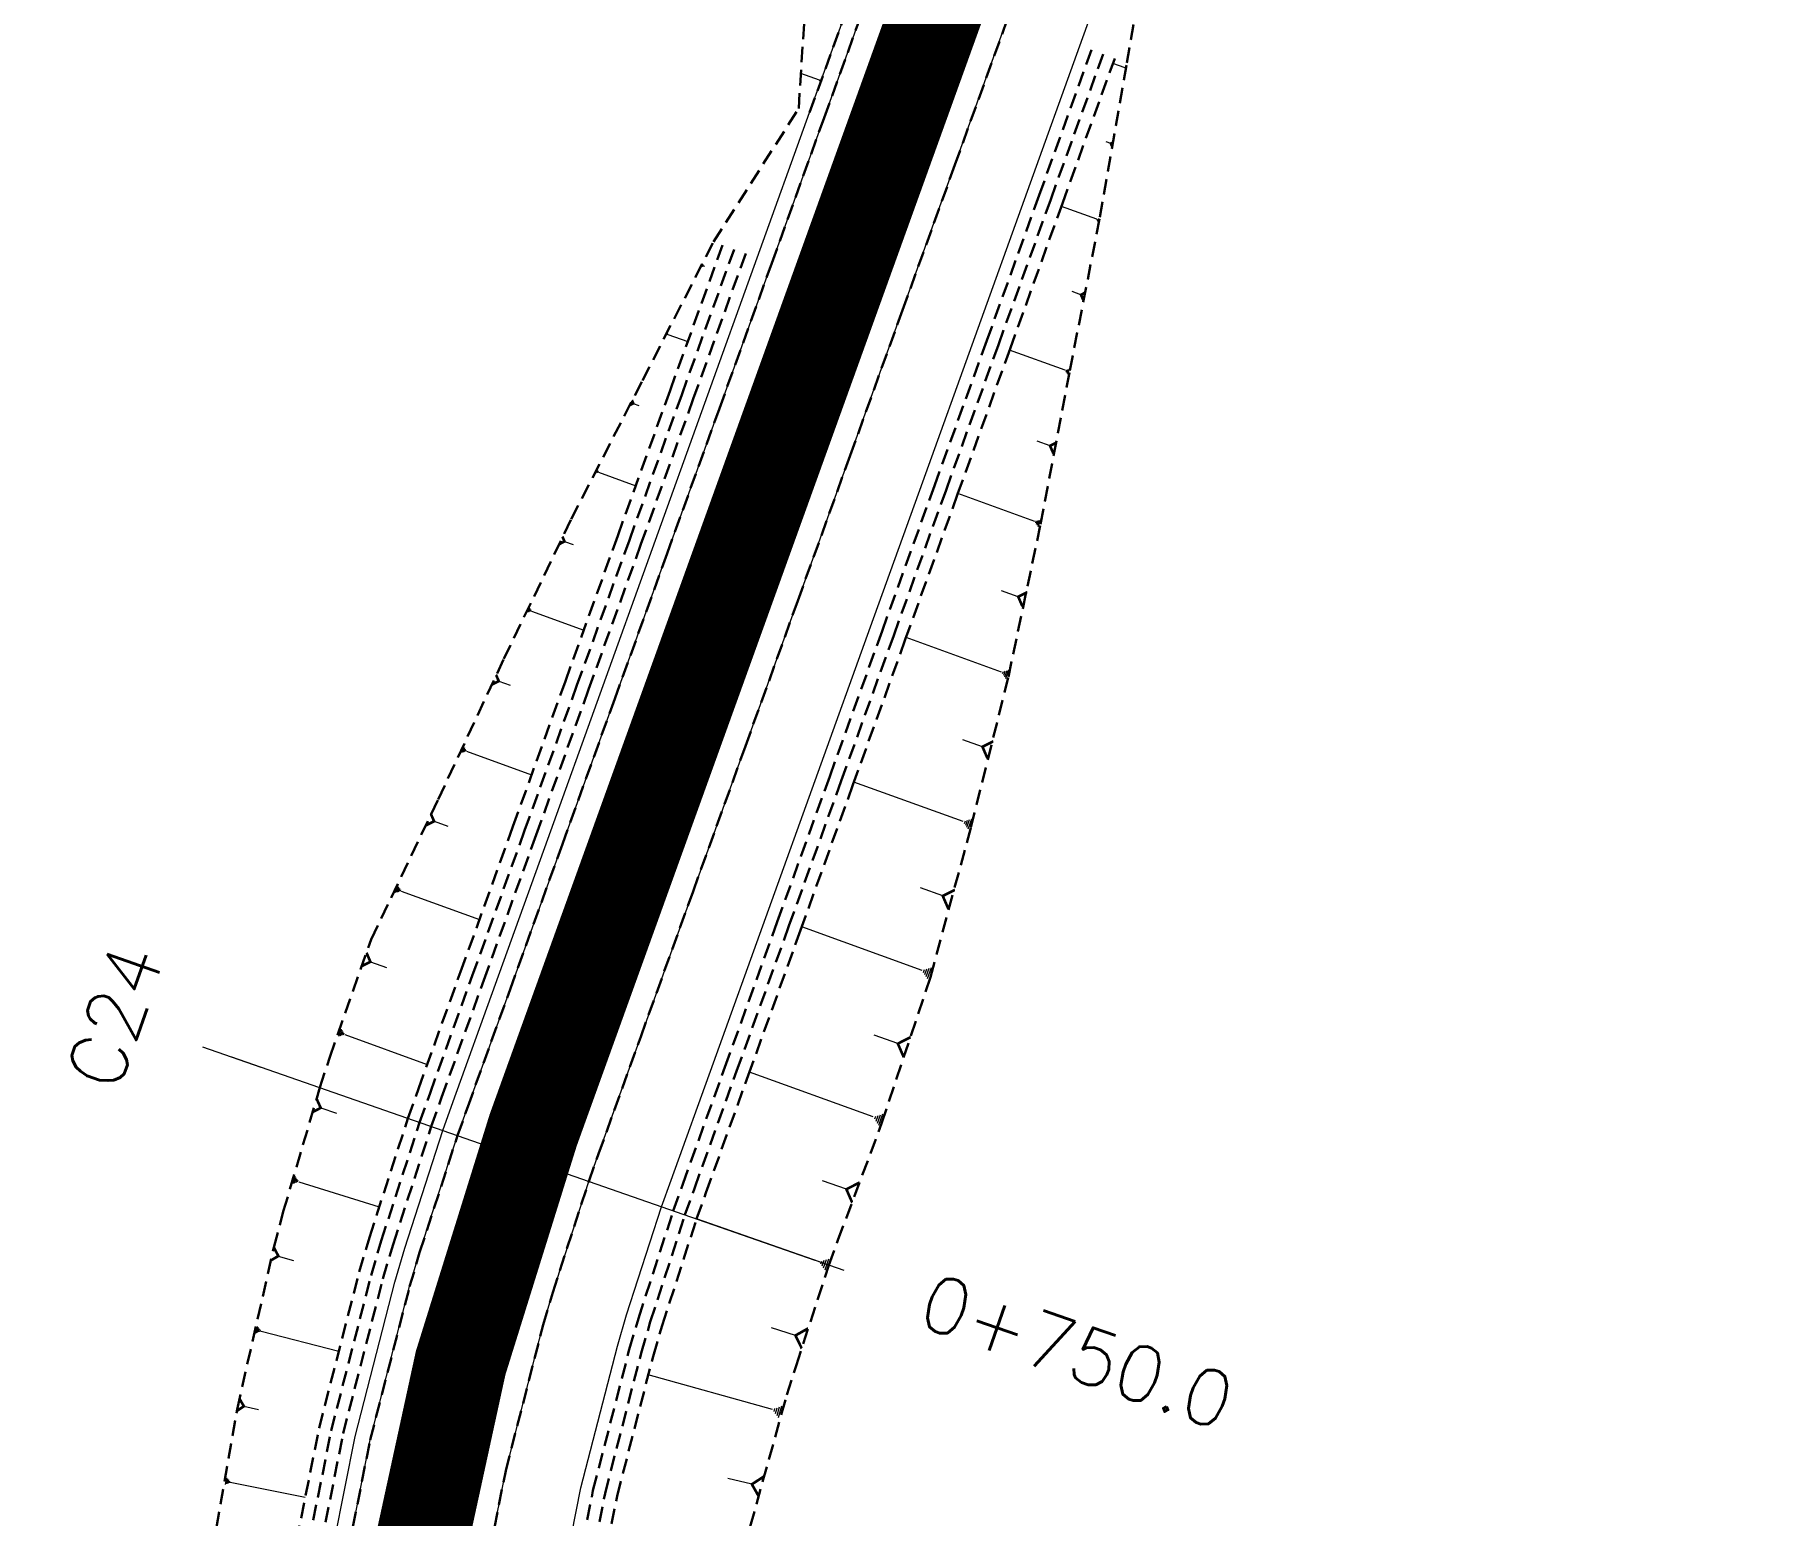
# Model space of a CAD drawing. Header units: metres. Extents: x 544752 to 548977, y 1840603 to 1844608.
# Drawn here: x 548052.6 to 548108.6, y 1841531.4 to 1841579.4 of the extents above; entities that cross this region are included whole.
import ezdxf

# ---------------------------------------------------------------- set-up
doc = ezdxf.new("R2010")
doc.units = ezdxf.units.M
doc.header["$MEASUREMENT"] = 0
for name, pattern in [('ACAD_ISO02W100', [15, 12, -3]), ('Anordnung Grundriss$0$GESTRICHELT', [0.75, 0.5, -0.25]), ('HIDDEN', [0.375, 0.25, -0.125])]:
    doc.linetypes.add(name, pattern=pattern)
doc.layers.add('C-ROAD', color=7, linetype='Continuous')
for name, color, linetype, lineweight in [('C-ROAD-CORR', 5, 'Continuous', 0), ('C-ROAD-SAMP', 150, 'HIDDEN', 0), ('C-ROAD-SAMP-TEXT', 11, 'Continuous', 0), ('C-TOPO-FEAT', 94, 'Continuous', 5)]:
    doc.layers.add(name, color=color, linetype=linetype, lineweight=lineweight)

msp = doc.modelspace()

# ---------------------------------------------------------------- linework, layer by layer
at = {"layer": 'C-ROAD', "color": 3, "linetype": 'Continuous', "lineweight": 13}
msp.add_line((548061.9932191687, 1841525.047978223), (548068.792234353, 1841543.906710026), dxfattribs=at)
at = {"layer": 'C-ROAD', "color": 1, "linetype": 'ACAD_ISO02W100', "lineweight": 60, "ltscale": 0.1, "const_width": 3, "flags": 128}
msp.add_lwpolyline([(548068.792234353, 1841543.906710026), (548107.136222319, 1841650.263140437)], dxfattribs=at)
at = {"layer": 'C-ROAD', "color": 1, "linetype": 'ACAD_ISO02W100', "lineweight": -3, "ltscale": 0.1, "const_width": 3, "flags": 128}
msp.add_lwpolyline([(548063.8411647681, 1841505.086428439, -0.1100235169278199), (548068.792234353, 1841543.906710026)], format="xyb", dxfattribs=at)
at = {"layer": 'C-ROAD-CORR', "color": 160, "linetype": 'Continuous'}
for p, q in [((548078.0642829941, 1841577.903963585, 482.879869451308), (548077.4646089476, 1841578.120160145, 482.4548989086759)), ((548087.9619665972, 1841578.304048481, 483.4052307320658), (548087.5692046534, 1841578.445648375, 482.9877232778296)), ((548087.966327563, 1841578.297410726, 483.4115844551785), (548087.969559912, 1841578.306376437, 483.4115844551785)), ((548087.9706885288, 1841578.290772972, 483.4179381782912), (548087.9771532267, 1841578.308704393, 483.4179381782912)), ((548087.9750494946, 1841578.284135217, 483.4242919014039), (548087.9847465415, 1841578.311032349, 483.4242919014039)), ((548087.9794104605, 1841578.277497463, 483.4306456245166), (548087.9923398562, 1841578.313360305, 483.4306456245166)), ((548078.0722246642, 1841577.891875699, 482.8875832123216), (548078.0781110319, 1841577.90820298, 482.8875832123216)), ((548078.0801663342, 1841577.879787814, 482.8952969733352), (548078.0919390697, 1841577.912442375, 482.8952969733352)), ((548078.0881080042, 1841577.867699928, 482.9030107343488), (548078.1057671075, 1841577.916681771, 482.9030107343488)), ((548078.0960496742, 1841577.855612042, 482.9107244953623), (548078.1195951452, 1841577.920921166, 482.9107244953623)), ((548087.5036160202, 1841575.851587325, 483.7073385116267), (548087.3551356861, 1841575.905117968, 483.5495033463997)), ((548087.0432390107, 1841573.399477413, 484.0076376227904), (548085.8987049448, 1841573.812108791, 482.7909935161056)), ((548087.0559471513, 1841573.380134561, 484.0261527886889), (548087.0653664281, 1841573.40626123, 484.0261527886889)), ((548087.0686552918, 1841573.360791709, 484.0446679545874), (548087.0874938455, 1841573.413045046, 484.0446679545874)), ((548087.0813634323, 1841573.341448857, 484.0631831204859), (548087.1096212629, 1841573.419828862, 484.0631831204859)), ((548087.0940715729, 1841573.322106005, 484.0816982863844), (548087.1317486803, 1841573.426612679, 484.0816982863844)), ((548074.2749598146, 1841571.903765549, 483.0444607003585), (548074.3453052451, 1841571.878404371, 482.9696832375791)), ((548086.5343969557, 1841570.955768026, 484.2646798294301), (548086.2500355919, 1841571.058286968, 483.9624026078096)), ((548073.1273405753, 1841569.714754279, 483.2940404758708), (548073.1061837153, 1841569.656070552, 483.2940404758708)), ((548073.1344765889, 1841569.703892669, 483.2836436380865), (548073.118608944, 1841569.659879875, 483.2836436380865)), ((548073.1416126026, 1841569.693031061, 483.2732468003023), (548073.1310341726, 1841569.663689197, 483.2732468003023)), ((548073.1487486162, 1841569.682169451, 483.262849962518), (548073.1434594013, 1841569.66749852, 483.262849962518)), ((548073.1558846299, 1841569.671307842, 483.2524531247338), (548073.7985758749, 1841569.439602573, 482.5692698636731)), ((548086.0258326993, 1841568.5120082, 484.5221001637871), (548084.2223109922, 1841569.162220081, 482.6049496642403)), ((548086.0458577977, 1841568.481528327, 484.5512757948173), (548086.0607004055, 1841568.52269793, 484.5512757948173)), ((548086.0658828962, 1841568.451048453, 484.5804514258475), (548086.0955681117, 1841568.53338766, 484.5804514258475)), ((548086.0859079947, 1841568.420568579, 484.6096270568777), (548086.130435818, 1841568.54407739, 484.6096270568777)), ((548086.1059330931, 1841568.390088706, 484.638802687908), (548086.1653035242, 1841568.55476712, 484.638802687908)), ((548072.0359132049, 1841567.439321201, 483.4633073517033), (548072.2137407588, 1841567.375210197, 483.274275979077)), ((548085.5333040961, 1841566.065336901, 484.8013475627126), (548085.1188354881, 1841566.214762556, 484.3607658409103)), ((548070.8606290085, 1841565.289636338, 483.7580406949004), (548070.8210361538, 1841565.17981587, 483.7580406949004)), ((548070.873983313, 1841565.269309971, 483.738584098406), (548070.844288672, 1841565.18694462, 483.738584098406)), ((548070.8873376175, 1841565.248983603, 483.7191275019116), (548070.8675411901, 1841565.194073369, 483.7191275019116)), ((548070.9006919219, 1841565.228657236, 483.6996709054172), (548070.8907937083, 1841565.201202119, 483.6996709054172)), ((548070.9140462264, 1841565.208330868, 483.6802143089228), (548072.116775795, 1841564.774718646, 482.4017081593401)), ((548085.0407754931, 1841563.618665602, 485.0805949616383), (548082.5477641138, 1841564.517454682, 482.4305142932461)), ((548085.0684562236, 1841563.576533216, 485.1209244901761), (548085.0889731877, 1841563.633442035, 485.1209244901761)), ((548085.0961369541, 1841563.534400831, 485.1612540187139), (548085.1371708822, 1841563.648218468, 485.1612540187139)), ((548085.1238176846, 1841563.492268445, 485.2015835472517), (548085.1853685768, 1841563.662994901, 485.2015835472517)), ((548085.1514984152, 1841563.45013606, 485.2419130757896), (548085.2335662713, 1841563.677771335, 485.2419130757896)), ((548069.8085962812, 1841562.968987304, 483.880531297026), (548070.0915407042, 1841562.866979203, 483.5797602890364)), ((548084.5024843547, 1841561.180634375, 485.3193206399789), (548083.9633366802, 1841561.375009759, 484.7462045918815)), ((548068.6655762092, 1841560.824862318, 484.1523428408008), (548068.6099077867, 1841560.67045233, 484.1523428408008)), ((548068.6843526544, 1841560.796282999, 484.1249864391919), (548068.6426013374, 1841560.680475508, 484.1249864391919)), ((548068.7031290994, 1841560.76770368, 484.097630037583), (548068.6752948882, 1841560.690498686, 484.097630037583)), ((548068.7219055446, 1841560.739124361, 484.070273635974), (548068.7079884389, 1841560.700521864, 484.070273635974)), ((548068.7406819897, 1841560.710545042, 484.0429172343651), (548070.4317461548, 1841560.100876743, 482.2453095337353)), ((548083.9638089396, 1841558.742675701, 485.5577060498117), (548080.8681816808, 1841559.858721942, 482.2670423876755)), ((548067.6795540641, 1841558.4488182, 484.1994837429876), (548068.0477683548, 1841558.316068311, 483.8080705380833)), ((548083.9981807135, 1841558.690358988, 485.6077841156045), (548084.0236570807, 1841558.761023924, 485.6077841156045)), ((548084.0325524874, 1841558.638042275, 485.6578621813973), (548084.0835052219, 1841558.779372148, 485.6578621813973)), ((548084.0669242615, 1841558.585725562, 485.7079402471902), (548084.1433533629, 1841558.797720371, 485.7079402471902)), ((548084.1012960355, 1841558.533408849, 485.758018312983), (548084.2032015041, 1841558.816068594, 485.758018312983)), ((548066.5410820028, 1841556.321761451, 484.4785222951842), (548066.4716550679, 1841556.129188863, 484.4785222951842)), ((548066.5644990674, 1841556.286118722, 484.4444047284709), (548066.512428866, 1841556.141689281, 484.4444047284709)), ((548066.5879161318, 1841556.250475992, 484.4102871617577), (548066.5532026642, 1841556.154189698, 484.4102871617577)), ((548066.6113331963, 1841556.214833263, 484.3761695950444), (548066.5939764625, 1841556.166690116, 484.3761695950444)), ((548066.6347502607, 1841556.179190533, 484.3420520283311), (548068.7437628164, 1841555.418842036, 482.1001635838504)), ((548083.3445231203, 1841556.32249065, 485.7195139924785), (548082.7040392866, 1841556.553400096, 485.0386772181279)), ((548082.7229505164, 1841553.902809807, 485.8791495583483), (548079.1812728624, 1841555.179667679, 482.1143326134635)), ((548065.5847117176, 1841553.912088566, 484.4920707798267), (548066.0313372171, 1841553.751069597, 484.0173061589637)), ((548082.7622749355, 1841553.842954754, 485.9364433963166), (548082.7914222045, 1841553.923801835, 485.9364433963166)), ((548082.8015993546, 1841553.783099701, 485.993737234285), (548082.8598938925, 1841553.944793863, 485.993737234285)), ((548082.8409237738, 1841553.723244649, 486.0510310722534), (548082.9283655805, 1841553.96578589, 486.0510310722534)), ((548082.8802481929, 1841553.663389596, 486.1083249102217), (548082.9968372686, 1841553.986777918, 486.1083249102217)), ((548064.4089863136, 1841551.822651778, 484.8247674862901), (548064.3255526078, 1841551.591227985, 484.8247674862901)), ((548064.4371277326, 1841551.779818186, 484.7837667562181), (548064.374552453, 1841551.606250341, 484.7837667562181)), ((548064.4652691514, 1841551.736984594, 484.7427660261462), (548064.4235522985, 1841551.621272698, 484.7427660261462)), ((548064.4934105703, 1841551.694151002, 484.7017652960742), (548064.4725521437, 1841551.636295054, 484.7017652960742)), ((548064.5215519891, 1841551.651317411, 484.6607645660022), (548067.0560543832, 1841550.737569846, 481.9665787896452)), ((548082.0587806975, 1841551.4938775, 486.000517768134), (548081.3405957625, 1841551.752800015, 485.2370844247196)), ((548081.3929292591, 1841549.085369514, 486.1203752892544), (548077.4912629395, 1841550.492011744, 481.9728890107315)), ((548063.5227099708, 1841549.363687244, 484.7612002788089), (548064.0414210367, 1841549.176679738, 484.2098084240828)), ((548081.4362507516, 1841549.019430582, 486.1834926759155), (548081.4683606522, 1841549.108495246, 486.1834926759155)), ((548081.4795722441, 1841548.953491649, 486.2466100625766), (548081.5437920453, 1841549.131620978, 486.2466100625766)), ((548081.5228937366, 1841548.887552717, 486.3097274492378), (548081.6192234384, 1841549.154746709, 486.3097274492378)), ((548081.566215229, 1841548.821613784, 486.3728448358989), (548081.6946548317, 1841549.177872441, 486.3728448358989)), ((548062.5748403593, 1841547.185744902, 484.8544630842893), (548062.4869461068, 1841546.941948691, 484.8544630842893)), ((548062.6044862794, 1841547.140621333, 484.8112703663863), (548062.53856559, 1841546.957774176, 484.8112703663863)), ((548062.6341321996, 1841547.095497765, 484.7680776484834), (548062.5901850733, 1841546.97359966, 484.7680776484834)), ((548062.6637781197, 1841547.050374196, 484.7248849305805), (548062.6418045566, 1841546.989425144, 484.7248849305805)), ((548062.6934240399, 1841547.005250628, 484.6816922126776), (548065.3634264212, 1841546.042652139, 481.8434694295086)), ((548080.6041742242, 1841546.713374988, 486.1175834824116), (548079.8400814162, 1841546.988848369, 485.3053498937254)), ((548079.8096637928, 1841544.343090335, 486.109048186044), (548075.7961036919, 1841545.790072897, 481.8426183883887)), ((548061.9127851297, 1841544.634651202, 484.5828503950002), (548062.4228549883, 1841544.460522274, 484.0438167543797)), ((548079.8542276791, 1841544.275260375, 486.1739756821507), (548079.8872584421, 1841544.366879277, 486.1739756821507)), ((548079.8987915652, 1841544.207430416, 486.2389031782575), (548079.9648530915, 1841544.390668219, 486.2389031782575)), ((548079.9433554515, 1841544.139600456, 486.3038306743642), (548080.0424477408, 1841544.414457161, 486.3038306743642)), ((548079.9879193377, 1841544.071770496, 486.368758170471), (548080.1200423901, 1841544.438246103, 486.368758170471)), ((548061.0812223824, 1841542.412034628, 484.6364744220007), (548061.0067791089, 1841542.17407127, 484.6364744220007)), ((548061.1115775328, 1841542.369881996, 484.5949113524796), (548061.0557450777, 1841542.191409477, 484.5949113524796)), ((548061.1419326832, 1841542.327729364, 484.5533482829586), (548061.1047110466, 1841542.208747685, 484.5533482829586)), ((548061.1722878336, 1841542.285576732, 484.5117852134375), (548061.1536770153, 1841542.226085892, 484.5117852134375)), ((548061.2026429841, 1841542.2434241, 484.4702221439164), (548063.8090047124, 1841541.428062859, 481.738833712762)), ((548078.9377452784, 1841542.000168273, 486.0234213211246), (548078.1680534752, 1841542.277660223, 485.2052359790257)), ((548078.0669345689, 1841539.653106307, 485.9343192341005), (548074.088517961, 1841541.039405293, 481.7212887068583)), ((548060.5401098343, 1841539.838916482, 484.3567139167323), (548061.0349416976, 1841539.698024669, 483.8421841755531)), ((548078.1116562539, 1841539.586600963, 485.9984340854357), (548078.1433017713, 1841539.677417629, 485.9984340854357)), ((548078.156377939, 1841539.520095619, 486.0625489367708), (548078.2196689735, 1841539.70172895, 486.0625489367708)), ((548078.201099624, 1841539.453590275, 486.126663788106), (548078.2960361758, 1841539.726040271, 486.126663788106)), ((548078.2458213092, 1841539.387084931, 486.1907786394411), (548078.372403378, 1841539.750351593, 486.1907786394411)), ((548059.8587710173, 1841537.561729814, 484.4006963498517), (548059.799692984, 1841537.331868402, 484.4006963498517)), ((548059.8896964985, 1841537.523150799, 484.3611263315895), (548059.8453879735, 1841537.350754739, 484.3611263315895)), ((548059.9206219797, 1841537.484571783, 484.3215563133273), (548059.891082963, 1841537.369641077, 484.3215563133273)), ((548059.9515474609, 1841537.445992768, 484.2819862950651), (548059.9367779526, 1841537.388527415, 484.2819862950651)), ((548059.9824729421, 1841537.407413752, 484.2424162768028), (548062.5003673269, 1841536.760274909, 481.6417241707378)), ((548077.2886637772, 1841537.266735114, 485.8693357723225), (548076.5138955833, 1841537.509675101, 485.0572222489045)), ((548076.5473818592, 1841534.869057085, 485.7810171875066), (548072.5218351628, 1841535.993664623, 481.6005829760515)), ((548059.4248345565, 1841534.975650624, 484.1280501317108), (548059.9014019486, 1841534.866215971, 483.6390597402272)), ((548076.5958029733, 1841534.806002371, 485.8446298494686), (548076.6214722968, 1841534.897886035, 485.8446298494686)), ((548076.6442240872, 1841534.742947657, 485.9082425114305), (548076.6955627345, 1841534.926714984, 485.9082425114305)), ((548076.6926452013, 1841534.679892943, 485.9718551733924), (548076.7696531721, 1841534.955543934, 485.9718551733924)), ((548076.7410663153, 1841534.616838228, 486.0354678353544), (548076.8437436098, 1841534.984372884, 486.0354678353544)), ((548058.8603228447, 1841532.660624123, 484.173896204503), (548058.8154309813, 1841532.439011346, 484.173896204503)), ((548058.8916468247, 1841532.625440549, 484.1361967191696), (548058.8579779271, 1841532.459230966, 484.1361967191696)), ((548058.9229708045, 1841532.590256975, 484.0984972338362), (548058.9005248729, 1841532.479450586, 484.0984972338362)), ((548075.8772546621, 1841532.450287553, 485.6764668197046), (548075.1028587358, 1841532.640616316, 484.8787603622167)), ((548058.9542947845, 1841532.555073401, 484.0607977485028), (548058.9430718187, 1841532.499670206, 484.0607977485028)), ((548058.9856187644, 1841532.519889826, 484.0230982631694), (548061.4131524493, 1841532.028146923, 481.5453502247399))]:
    msp.add_line(p, q, dxfattribs=at)
at = {"layer": 'C-ROAD-CORR', "color": 5, "linetype": 'Anordnung Grundriss$0$GESTRICHELT', "lineweight": 30, "extrusion": (-0.6651968273025417, 0.2398190596924882, 0.7071067808717743), "const_width": 0.1, "elevation": 77400.95332953743}
msp.add_lwpolyline([(-1918313.224582885, -76716.79974880928), (-1918313.158557551, -76716.88778258831), (-1918313.092532217, -76716.7997488094)], dxfattribs=at)
at = {"layer": 'C-ROAD-CORR', "color": 5, "linetype": 'Anordnung Grundriss$0$GESTRICHELT', "lineweight": 30, "extrusion": (-0.6651968268578276, 0.239819061561453, -0.707106780656261), "const_width": 0.1, "elevation": 76725.21315979968}
msp.add_lwpolyline([(-1918304.926576925, 77408.38277946628), (-1918304.957857704, 77408.34107176059), (-1918304.989138484, 77408.38277946634)], dxfattribs=at)
at = {"layer": 'C-ROAD-CORR', "color": 5, "linetype": 'Anordnung Grundriss$0$GESTRICHELT', "lineweight": 30, "extrusion": (-0.6651968268131986, 0.2398190598035611, 0.7071067812944433), "const_width": 0.1, "elevation": 77400.81851298438}
msp.add_lwpolyline([(-1918308.350602186, -76715.7962610591), (-1918308.224154099, -76715.96485850723), (-1918308.097706014, -76715.7962610591)], dxfattribs=at)
at = {"layer": 'C-ROAD-CORR', "color": 5, "linetype": 'Anordnung Grundriss$0$GESTRICHELT', "lineweight": 30, "extrusion": (-0.6651968269518945, 0.2398190603369599, -0.7071067809830628), "const_width": 0.1, "elevation": 76725.3334316386}
msp.add_lwpolyline([(-1918299.919741818, 77409.15918715345), (-1918299.998817096, 77409.05375344938), (-1918300.077892373, 77409.15918715332)], dxfattribs=at)
at = {"layer": 'C-ROAD-CORR', "color": 5, "linetype": 'Anordnung Grundriss$0$GESTRICHELT', "lineweight": 30, "extrusion": (-0.6651968270050339, 0.2398190594305181, 0.7071067812404974), "const_width": 0.1, "elevation": 77400.69030742507}
msp.add_lwpolyline([(-1918303.468418478, -76714.83194055546), (-1918303.284115092, -76715.07767840364), (-1918303.099811705, -76714.83194055528)], dxfattribs=at)
at = {"layer": 'C-ROAD-CORR', "color": 5, "linetype": 'Anordnung Grundriss$0$GESTRICHELT', "lineweight": 30, "extrusion": (-0.6651968270688075, 0.2398190592405798, -0.7071067812449224), "const_width": 0.1, "elevation": 76725.44585937723}
msp.add_lwpolyline([(-1918294.912378802, 77409.92403937597), (-1918295.038196813, 77409.75628203015), (-1918295.164014822, 77409.9240393763)], dxfattribs=at)
at = {"layer": 'C-ROAD-CORR', "color": 5, "linetype": 'Anordnung Grundriss$0$GESTRICHELT', "lineweight": 30, "extrusion": (-0.6651968269648336, 0.2398190597377445, 0.7071067811741176), "const_width": 0.1, "elevation": 77400.57141073368}
msp.add_lwpolyline([(-1918298.579017282, -76713.90658280416), (-1918298.339272365, -76714.22624269374), (-1918298.099527448, -76713.90658280438)], dxfattribs=at)
at = {"layer": 'C-ROAD-CORR', "color": 5, "linetype": 'Anordnung Grundriss$0$GESTRICHELT', "lineweight": 30, "extrusion": (-0.6651968269151585, 0.2398190595453661, -0.7071067812860947), "const_width": 0.1, "elevation": 76725.55318083666}
msp.add_lwpolyline([(-1918289.900072821, 77410.53299306902), (-1918290.063808118, 77410.31467933941), (-1918290.227543415, 77410.53299306895)], dxfattribs=at)
at = {"layer": 'C-ROAD-CORR', "color": 5, "linetype": 'Anordnung Grundriss$0$GESTRICHELT', "lineweight": 30, "extrusion": (-0.6651968270481357, 0.2398190595650678, 0.707106781154317), "const_width": 0.1, "elevation": 77400.45922318556}
msp.add_lwpolyline([(-1918293.661176087, -76713.1683500093), (-1918293.376369622, -76713.54809196341), (-1918293.091563156, -76713.16835000928)], dxfattribs=at)
at = {"layer": 'C-ROAD-CORR', "color": 5, "linetype": 'Anordnung Grundriss$0$GESTRICHELT', "lineweight": 30, "extrusion": (-0.665196827062849, 0.2398190596300142, -0.7071067811184488), "const_width": 0.1, "elevation": 76725.6518538276}
msp.add_lwpolyline([(-1918284.886884456, 77411.09189996588), (-1918285.085487173, 77410.82709634247), (-1918285.284089891, 77411.09189996588)], dxfattribs=at)
at = {"layer": 'C-ROAD-CORR', "color": 5, "linetype": 'Anordnung Grundriss$0$GESTRICHELT', "lineweight": 30, "extrusion": (-0.6651968269961483, 0.239819059815767, 0.7071067811181971), "const_width": 0.1, "elevation": 77400.35569132755}
msp.add_lwpolyline([(-1918288.71719918, -76712.62134205585), (-1918288.39784106, -76713.04715288227), (-1918288.078482941, -76712.62134205595)], dxfattribs=at)
at = {"layer": 'C-ROAD-CORR', "color": 5, "linetype": 'Anordnung Grundriss$0$GESTRICHELT', "lineweight": 30, "extrusion": (-0.6651968270039701, 0.2398190594552286, -0.7071067812331174), "const_width": 0.1, "elevation": 76725.74210456295}
msp.add_lwpolyline([(-1918279.876693915, 77411.60552171415), (-1918280.107351205, 77411.29797866112), (-1918280.338008495, 77411.60552171436)], dxfattribs=at)
at = {"layer": 'C-ROAD-CORR', "color": 5, "linetype": 'Anordnung Grundriss$0$GESTRICHELT', "lineweight": 30, "extrusion": (-0.6651968269948322, 0.2398190596250211, 0.7071067811841277), "const_width": 0.1, "elevation": 77400.25926276697}
msp.add_lwpolyline([(-1918283.74713929, -76712.33215323178), (-1918283.407367136, -76712.7851827709), (-1918283.067594982, -76712.33215323176)], dxfattribs=at)
at = {"layer": 'C-ROAD-CORR', "color": 5, "linetype": 'Anordnung Grundriss$0$GESTRICHELT', "lineweight": 30, "extrusion": (-0.6692244545098175, 0.2284615230194873, -0.7070671552162875), "const_width": 0.1, "elevation": 53603.02470204765}
msp.add_lwpolyline([(-1919853.645547, 54282.58327365139), (-1919853.87100437, 54282.28266382513), (-1919854.096461739, 54282.5832736513)], dxfattribs=at)
at = {"layer": 'C-ROAD-CORR', "color": 5, "linetype": 'Anordnung Grundriss$0$GESTRICHELT', "lineweight": 30, "extrusion": (-0.6651968269659475, 0.2398190596338627, 0.7071067812083018), "const_width": 0.1, "elevation": 77400.17089863389}
msp.add_lwpolyline([(-1918278.750591188, -76712.37364013657), (-1918278.408329306, -76712.82998931187), (-1918278.066067424, -76712.37364013649)], dxfattribs=at)
at = {"layer": 'C-ROAD-CORR', "color": 5, "linetype": 'Anordnung Grundriss$0$GESTRICHELT', "lineweight": 30, "extrusion": (-0.6800976532925115, 0.193641918854654, -0.7070855600620808), "const_width": 0.1, "elevation": -16477.86077417629}
msp.add_lwpolyline([(-1921228.210622969, -15791.62153768217), (-1921228.425844697, -15791.90849998658), (-1921228.641066425, -15791.62153768235)], dxfattribs=at)
at = {"layer": 'C-ROAD-CORR', "color": 5, "linetype": 'Anordnung Grundriss$0$GESTRICHELT', "lineweight": 30, "extrusion": (-0.674776524223168, 0.2115861253654909, 0.7070416917764603), "const_width": 0.1, "elevation": 20157.57701158448}
msp.add_lwpolyline([(-1921162.272102747, -19466.35387211287), (-1921161.932455683, -19466.80673486454), (-1921161.59280862, -19466.35387211272)], dxfattribs=at)
at = {"layer": 'C-ROAD-CORR', "color": 5, "linetype": 'Anordnung Grundriss$0$GESTRICHELT', "lineweight": 30, "extrusion": (-0.6891839092093275, 0.1582579981884271, -0.7070926002273971), "const_width": 0.1, "elevation": -86618.42140786456}
msp.add_lwpolyline([(-1917480.868790813, -85930.02781475849), (-1917481.073334608, -85930.30053981865), (-1917481.277878404, -85930.02781475813)], dxfattribs=at)
at = {"layer": 'C-ROAD-CORR', "color": 5, "linetype": 'Anordnung Grundriss$0$GESTRICHELT', "lineweight": 30, "extrusion": (-0.6867849485140134, 0.1687959932584557, 0.7069896372327501), "const_width": 0.1, "elevation": -65223.59584906129}
msp.add_lwpolyline([(-1919123.499692207, 65889.1717253129), (-1919123.166129347, 65888.72697483462), (-1919122.832566489, 65889.17172531289)], dxfattribs=at)
at = {"layer": 'C-ROAD-CORR', "color": 11, "linetype": 'Anordnung Grundriss$0$GESTRICHELT', "lineweight": 30}
for points in [[(548058.2838388275, 1841529.584574993, 484.0804433482004), (548059.2037832186, 1841534.873160492, 484.3137681385865), (548060.3952898246, 1841540.11594247, 484.5704766736212), (548060.7019797341, 1841541.28039791, 484.6278552397615), (548061.8848123366, 1841545.2904364, 484.8241679621064), (548062.2099502353, 1841546.279777851, 484.8702264564642), (548063.5458068732, 1841550.086176474, 485.000944714306), (548065.716521303, 1841554.618602202, 484.6261425813368), (548067.8456175687, 1841559.166032254, 484.3072278447004), (548070.0271539373, 1841563.694556419, 483.9442162052407), (548072.3327927128, 1841568.178338755, 483.4609303589532), (548074.6319481231, 1841572.664458496, 482.9961834827571), (548077.3925423214, 1841576.984218731, 482.6228330997363), (548077.7221988144, 1841582.180389031, 481.8546467788871)], [(548077.747991328, 1841576.856071026, 482.8747288723454), (548079.4437681613, 1841581.559722898, 483.0746699962277)]]:
    msp.add_polyline3d(points, dxfattribs=at)
at = {"layer": 'C-ROAD-CORR', "color": 92, "linetype": 'Anordnung Grundriss$0$GESTRICHELT', "lineweight": 30}
for points in [[(548077.3925423214, 1841576.984218731, 482.6228330997363), (548077.7221988144, 1841582.180389031, 481.8546467788871)], [(548077.747991328, 1841576.856071026, 482.8747288723454), (548079.4437681613, 1841581.559722898, 483.0746699962277)], [(548062.289680255, 1841483.334448839, 480.1551957035019), (548061.8287747779, 1841488.313160133, 480.258742003394), (548061.367869301, 1841493.291871426, 480.3622883032861), (548060.906963824, 1841498.270582719, 480.4658346031782), (548060.446058347, 1841503.249294012, 480.5693809030703), (548060.30627975, 1841504.759185551, 480.600783342943), (548060.0423431355, 1841508.370389989, 480.6729272029624), (548059.9081460277, 1841513.565210811, 480.7764735028545), (548060.0626086832, 1841518.759468557, 480.8800198027466), (548060.5052544882, 1841523.937135688, 480.9835661026387), (548060.6596522335, 1841525.218058975, 481.0092713680908), (548061.2347176032, 1841529.082235863, 481.0871124025308), (548062.2487471777, 1841534.178893224, 481.1906587024229), (548063.5442142957, 1841539.211381394, 481.294205002315), (548063.872181086, 1841540.326915169, 481.3173709929512), (548065.1171216303, 1841544.164171997, 481.4012605903645), (548065.452641524, 1841545.110711577, 481.4232331658558), (548066.8207460283, 1841548.905484089, 481.519671817948), (548068.5165228617, 1841553.60913596, 481.6497301735742), (548070.212299695, 1841558.312787832, 481.7914356572431), (548071.9080765283, 1841563.016439704, 481.9447882689546), (548073.6038533618, 1841567.720091576, 482.1097880087088), (548075.2996301951, 1841572.423743448, 482.2864348765058)], [(548062.6879771583, 1841483.371321277, 480.1551957035019), (548062.2270716813, 1841488.350032571, 480.258742003394), (548061.7661662044, 1841493.328743864, 480.3622883032861), (548061.3052607273, 1841498.307455157, 480.4658346031782), (548060.8443552504, 1841503.28616645, 480.5693809030703), (548060.7045766533, 1841504.796057989, 480.600783342943), (548060.441768576, 1841508.391821681, 480.6729272029624), (548060.3081452666, 1841513.564430549, 480.7764735028545), (548060.4619474726, 1841518.736478748, 480.8800198027466), (548060.9027006178, 1841523.892007271, 480.9835661026387), (548061.0564381911, 1841525.1674536, 481.0092713680908), (548061.6290447029, 1841529.015108085, 481.0871124025308), (548062.6387385015, 1841534.089973219, 481.1906587024229), (548063.9286664763, 1841539.100943535, 481.294205002315), (548064.2552309501, 1841540.211707523, 481.3173709929512), (548065.4948483921, 1841544.032557053, 481.4012605903645), (548065.8289336738, 1841544.975049431, 481.4232331658558), (548067.1970381781, 1841548.769821942, 481.519671817948), (548068.8928150114, 1841553.473473814, 481.6497301735742), (548070.5885918448, 1841558.177125686, 481.7914356572431), (548072.2843686781, 1841562.880777558, 481.9447882689546), (548073.9801455116, 1841567.584429429, 482.1097880087088), (548075.6759223449, 1841572.288081301, 482.2864348765058)]]:
    msp.add_polyline3d(points, dxfattribs=at)
at = {"layer": 'C-ROAD-CORR', "color": 1, "linetype": 'Anordnung Grundriss$0$GESTRICHELT', "lineweight": 30}
msp.add_polyline3d([(548061.8913833515, 1841483.297576401, 480.5551957035019), (548061.4304778745, 1841488.276287694, 480.658742003394), (548060.9695723975, 1841493.254998988, 480.7622883032861), (548060.5086669205, 1841498.233710281, 480.8658346031783), (548060.0477614435, 1841503.212421574, 480.9693809030703), (548059.9079828465, 1841504.722313112, 481.000783342943), (548059.6429176949, 1841508.348958297, 481.0729272029624), (548059.5081467887, 1841513.565991073, 481.1764735028545), (548059.6632698938, 1841518.782458365, 481.2800198027467), (548060.1078083586, 1841523.982264106, 481.3835661026388), (548060.262866276, 1841525.268664349, 481.4092713680909), (548060.8403905034, 1841529.149363639, 481.4871124025308), (548061.8587558537, 1841534.267813229, 481.590658702423), (548063.159762115, 1841539.321819254, 481.6942050023151), (548063.4891312219, 1841540.442122815, 481.7173709929512), (548064.7393948685, 1841544.29578694, 481.8012605903645), (548065.0763493743, 1841545.246373724, 481.8232331658559), (548066.4444538786, 1841549.041146235, 481.919671817948), (548068.1402307119, 1841553.744798107, 482.0497301735742), (548069.8360075452, 1841558.448449979, 482.1914356572431), (548071.5317843786, 1841563.152101851, 482.3447882689546), (548073.227561212, 1841567.855753723, 482.5097880087089), (548074.9233380454, 1841572.559405594, 482.6864348765058)], dxfattribs=at)
at = {"layer": 'C-ROAD-SAMP', "color": 1, "linetype": 'Continuous', "lineweight": 13}
msp.add_lwpolyline([(548059.0262775964, 1841546.286462965), (548068.4694466414, 1841542.996089371), (548077.9126156864, 1841539.705715777)], dxfattribs=at)
at = {"layer": 'C-ROAD-SAMP-TEXT', "color": 1, "linetype": 'Continuous', "lineweight": -3}
msp.add_line((548069.4137635459, 1841542.667052011), (548067.5251297369, 1841543.32512673), dxfattribs=at)
at = {"layer": 'C-ROAD-SAMP-TEXT', "color": 4, "linetype": 'Continuous', "lineweight": 5}
msp.add_line((548076.9682987819, 1841540.034753136), (548078.8569325908, 1841539.376678417), dxfattribs=at)
at = {"layer": 'C-TOPO-FEAT', "color": 94, "linetype": 'Continuous', "lineweight": 0, "ltscale": 2}
msp.add_polyline3d([(548062.0233718025, 1841528.947980308, 481.4871124025308), (548063.0287298253, 1841534.001053214, 481.590658702423), (548064.313118657, 1841538.990505675, 481.6942050023151), (548064.6382808142, 1841540.096499878, 481.7173709929512), (548065.872575154, 1841543.900942109, 481.8012605903645), (548066.2052258236, 1841544.839387284, 481.8232331658559), (548067.5733303279, 1841548.634159795, 481.919671817948), (548069.2691071612, 1841553.337811667, 482.0497301735742), (548070.9648839945, 1841558.041463539, 482.1914356572431), (548072.6606608279, 1841562.745115411, 482.3447882689546), (548074.3564376613, 1841567.448767283, 482.5097880087089), (548076.0522144947, 1841572.152419154, 482.6864348765058), (548077.747991328, 1841576.856071026, 482.8747288723454), (548079.4437681613, 1841581.559722898, 483.0746699962277)], dxfattribs=at)

# ---------------------------------------------------------------- texts
at = {"layer": 'C-ROAD-SAMP-TEXT', "color": 1, "linetype": 'Continuous', "lineweight": 13, "insert": (548055.2490099784, 1841547.602612403), "char_height": 1.8, "width": 4.848000000000001, "attachment_point": 5, "rotation": 70.78964245260346, "bg_fill": 3, "box_fill_scale": 1.416666666666667, "bg_fill_color": 256, "bg_fill_true_color": 13158600, "bg_fill_transparency": 0}
msp.add_mtext('{\\Fsimplex.shx|c0;C24}', dxfattribs=at)
at = {"layer": 'C-ROAD-SAMP-TEXT', "color": 1, "linetype": 'Continuous', "lineweight": -3, "insert": (548086.4114678269, 1841536.744379542), "char_height": 1.8, "width": 11.25428571428571, "attachment_point": 5, "rotation": 340.78964245260346, "bg_fill": 3, "box_fill_scale": 1.416666666666667, "bg_fill_color": 256, "bg_fill_true_color": 13158600, "bg_fill_transparency": 0}
msp.add_mtext('{\\Fsimplex.shx|c0;0+750.0}', dxfattribs=at)

# ---------------------------------------------------------------- next in the draw order: linework, layer by layer
at = {"layer": 'C-ROAD-CORR', "color": 11, "linetype": 'Anordnung Grundriss$0$GESTRICHELT', "lineweight": 30}
msp.add_polyline3d([(548075.8227818798, 1841531.083944282, 485.9330553011719), (548077.0096498779, 1841535.343295956, 486.124202874424), (548077.3056646746, 1841536.286605634, 486.1652925233815), (548078.3692810251, 1841539.546595511, 486.2548539017923), (548078.6628999178, 1841540.348103553, 486.2857885608038), (548080.0792322473, 1841544.125488802, 486.4334935762211), (548081.6606353639, 1841548.870375082, 486.4419722317946), (548082.9694760687, 1841553.713526504, 486.1723631252011), (548084.1851310141, 1841558.590273579, 485.8153443266281), (548085.2265885816, 1841563.529822895, 485.2848001742206), (548086.1710051806, 1841568.504357756, 484.6627482280022), (548087.1497440223, 1841573.466518643, 484.088828085624), (548088.0221634834, 1841578.467010161, 483.4135371613757), (548088.8734926161, 1841583.475105237, 482.725447570183)], dxfattribs=at)
at = {"layer": 'C-ROAD-CORR', "color": 5, "linetype": 'Anordnung Grundriss$0$GESTRICHELT', "lineweight": 30}
for points in [[(548062.5162806772, 1841528.864070587, 481.5071124025308), (548063.5162189802, 1841533.889903207, 481.6106587024229), (548064.7936838828, 1841538.852458351, 481.7142050023151), (548065.1170931442, 1841539.95249032, 481.7373709929512), (548066.3447336062, 1841543.73642343, 481.8212605903645), (548066.6755910107, 1841544.669809601, 481.8432331658558), (548068.043695515, 1841548.464582112, 481.939671817948), (548069.7394723484, 1841553.168233984, 482.0697301735742), (548071.4352491817, 1841557.871885855, 482.2114356572431), (548073.131026015, 1841562.575537727, 482.3647882689546), (548074.8268028485, 1841567.279189599, 482.5297880087089), (548076.5225796818, 1841571.982841471, 482.7064348765058), (548078.2183565152, 1841576.686493343, 482.8947288723454), (548079.9141333485, 1841581.390145215, 483.0946699962277)], [(548066.9524605488, 1841528.108883096, 481.5071124025308), (548067.9036213736, 1841532.88955315, 481.6106587024229), (548069.1187709151, 1841537.610032433, 481.7142050023151), (548069.426404115, 1841538.656404306, 481.7373709929512), (548070.5941596763, 1841542.255755312, 481.8212605903645), (548070.9088776953, 1841543.143610451, 481.8432331658558), (548072.2769821996, 1841546.938382962, 481.939671817948), (548073.972759033, 1841551.642034834, 482.0697301735742), (548075.6685358663, 1841556.345686706, 482.2114356572431), (548077.3643126996, 1841561.049338578, 482.3647882689546), (548079.0600895331, 1841565.752990449, 482.5297880087089), (548080.7558663664, 1841570.456642321, 482.7064348765058), (548082.4516431998, 1841575.160294193, 482.8947288723454), (548084.1474200331, 1841579.863946065, 483.0946699962277)]]:
    msp.add_polyline3d(points, dxfattribs=at)
at = {"layer": 'C-ROAD-CORR', "color": 160, "linetype": 'Anordnung Grundriss$0$GESTRICHELT', "lineweight": 30}
for points in [[(548062.5162806772, 1841528.864070587, 481.3571124025308), (548063.5162189802, 1841533.889903207, 481.460658702423), (548064.7936838828, 1841538.852458351, 481.5642050023151), (548065.1170931442, 1841539.95249032, 481.5873709929512), (548066.3447336062, 1841543.73642343, 481.6712605903645), (548066.6755910107, 1841544.669809601, 481.6932331658559), (548068.043695515, 1841548.464582112, 481.789671817948), (548069.7394723484, 1841553.168233984, 481.9197301735742), (548071.4352491817, 1841557.871885855, 482.0614356572431), (548073.131026015, 1841562.575537727, 482.2147882689546), (548074.8268028485, 1841567.279189599, 482.3797880087089), (548076.5225796818, 1841571.982841471, 482.5564348765058), (548078.2183565152, 1841576.686493343, 482.7447288723454), (548079.9141333485, 1841581.390145215, 482.9446699962277)], [(548066.9524605488, 1841528.108883096, 481.3571124025308), (548067.9036213736, 1841532.88955315, 481.460658702423), (548069.1187709151, 1841537.610032433, 481.5642050023151), (548069.426404115, 1841538.656404306, 481.5873709929512), (548070.5941596763, 1841542.255755312, 481.6712605903645), (548070.9088776953, 1841543.143610451, 481.6932331658559), (548072.2769821996, 1841546.938382962, 481.789671817948), (548073.972759033, 1841551.642034834, 481.9197301735742), (548075.6685358663, 1841556.345686706, 482.0614356572431), (548077.3643126996, 1841561.049338578, 482.2147882689546), (548079.0600895331, 1841565.752990449, 482.3797880087089), (548080.7558663664, 1841570.456642321, 482.5564348765058), (548082.4516431998, 1841575.160294193, 482.7447288723454), (548084.1474200331, 1841579.863946065, 482.9446699962277)]]:
    msp.add_polyline3d(points, dxfattribs=at)
at = {"layer": 'C-ROAD-CORR', "color": 150, "linetype": 'Anordnung Grundriss$0$GESTRICHELT', "lineweight": 30}
msp.add_polyline3d([(548064.734370613, 1841528.486476842, 481.5746124025308), (548065.7099201769, 1841533.389728179, 481.6781587024229), (548066.956227399, 1841538.231245392, 481.7817050023151), (548067.2717486296, 1841539.304447313, 481.8048709929512), (548068.4694466413, 1841542.996089371, 481.8887605903645), (548068.792234353, 1841543.906710026, 481.9107331658558), (548070.1603388573, 1841547.701482537, 482.007171817948), (548071.8561156907, 1841552.405134409, 482.1372301735742), (548073.551892524, 1841557.10878628, 482.2789356572431), (548075.2476693573, 1841561.812438152, 482.4322882689546), (548076.9434461908, 1841566.516090024, 482.5972880087089), (548078.6392230241, 1841571.219741896, 482.7739348765058), (548080.3349998575, 1841575.923393768, 482.9622288723453), (548082.0307766908, 1841580.62704564, 483.1621699962276)], dxfattribs=at)
msp.add_polyline3d([(548064.734370613, 1841528.486476842, 481.5746124025308), (548065.7099201769, 1841533.389728179, 481.6781587024229), (548066.956227399, 1841538.231245392, 481.7817050023151), (548067.2717486296, 1841539.304447313, 481.8048709929512), (548068.4694466413, 1841542.996089371, 481.8887605903645), (548068.792234353, 1841543.906710026, 481.9107331658558), (548070.1603388573, 1841547.701482537, 482.007171817948), (548071.8561156907, 1841552.405134409, 482.1372301735742), (548073.551892524, 1841557.10878628, 482.2789356572431), (548075.2476693573, 1841561.812438152, 482.4322882689546), (548076.9434461908, 1841566.516090024, 482.5972880087089), (548078.6392230241, 1841571.219741896, 482.7739348765058), (548080.3349998575, 1841575.923393768, 482.9622288723453), (548082.0307766908, 1841580.62704564, 483.1621699962276)], dxfattribs=at)
at = {"layer": 'C-ROAD-CORR', "color": 92, "linetype": 'Anordnung Grundriss$0$GESTRICHELT', "lineweight": 30}
for points in [[(548069.8113320217, 1841527.622206714, 481.0071124025308), (548070.7310584716, 1841532.244883113, 481.1106587024229), (548071.9060492249, 1841536.809357952, 481.2142050023151), (548072.2035156295, 1841537.821148875, 481.2373709929512), (548073.3326786994, 1841541.30154697, 481.3212605903645), (548073.636995781, 1841542.160059887, 481.3432331658558), (548075.0051002853, 1841545.954832399, 481.439671817948), (548076.7008771186, 1841550.65848427, 481.5697301735742), (548078.396653952, 1841555.362136142, 481.7114356572431), (548080.0924307853, 1841560.065788014, 481.8647882689546), (548081.7882076188, 1841564.769439886, 482.0297880087089), (548083.4839844521, 1841569.473091758, 482.2064348765058), (548085.1797612854, 1841574.17674363, 482.3947288723454), (548086.8755381188, 1841578.880395501, 482.5946699962277)], [(548070.2056591214, 1841527.555078937, 481.0071124025308), (548071.1210497955, 1841532.155963107, 481.1106587024229), (548072.2905014055, 1841536.698920093, 481.2142050023151), (548072.5865654936, 1841537.705941229, 481.2373709929512), (548073.7104054613, 1841541.169932026, 481.3212605903645), (548074.0132879307, 1841542.024397741, 481.3432331658558), (548075.381392435, 1841545.819170252, 481.439671817948), (548077.0771692684, 1841550.522822124, 481.5697301735742), (548078.7729461017, 1841555.226473995, 481.7114356572431), (548080.4687229351, 1841559.930125867, 481.8647882689546), (548082.1644997685, 1841564.633777739, 482.0297880087089), (548083.8602766019, 1841569.337429611, 482.2064348765058), (548085.5560534352, 1841574.041081483, 482.3947288723454), (548087.2518302685, 1841578.744733355, 482.5946699962277)]]:
    msp.add_polyline3d(points, dxfattribs=at)
at = {"layer": 'C-ROAD-CORR', "color": 1, "linetype": 'Anordnung Grundriss$0$GESTRICHELT', "lineweight": 30}
for points in [[(548070.5999862211, 1841527.487951159, 481.4071124025308), (548071.5110411193, 1841532.067043102, 481.5106587024229), (548072.6749535862, 1841536.588482233, 481.614205002315), (548072.9696153577, 1841537.590733583, 481.6373709929512), (548074.088132223, 1841541.038317082, 481.7212605903645), (548074.3895800805, 1841541.888735594, 481.7432331658558), (548075.7576845848, 1841545.683508105, 481.839671817948), (548077.4534614182, 1841550.387159977, 481.9697301735742), (548079.1492382515, 1841555.090811849, 482.1114356572431), (548080.8450150848, 1841559.794463721, 482.2647882689546), (548082.5407919183, 1841564.498115593, 482.4297880087088), (548084.2365687516, 1841569.201767464, 482.6064348765058), (548085.932345585, 1841573.905419336, 482.7947288723453), (548087.6281224183, 1841578.609071208, 482.9946699962276)], [(548075.8227818798, 1841531.083944282, 485.9330553011719), (548077.0096498779, 1841535.343295956, 486.124202874424), (548077.3056646746, 1841536.286605634, 486.1652925233815), (548078.3692810251, 1841539.546595511, 486.2548539017923), (548078.6628999178, 1841540.348103553, 486.2857885608038), (548080.0792322473, 1841544.125488802, 486.4334935762211), (548081.6606353639, 1841548.870375082, 486.4419722317946), (548082.9694760687, 1841553.713526504, 486.1723631252011), (548084.1851310141, 1841558.590273579, 485.8153443266281), (548085.2265885816, 1841563.529822895, 485.2848001742206), (548086.1710051806, 1841568.504357756, 484.6627482280022), (548087.1497440223, 1841573.466518643, 484.088828085624), (548088.0221634834, 1841578.467010161, 483.4135371613757)], [(548061.0816563958, 1841488.243995456, 481.0090550243044), (548060.1435451603, 1841493.178529304, 481.5918475893664), (548059.2322494228, 1841498.115545603, 482.1477099947224), (548058.3245112645, 1841503.052891246, 482.6999996089897), (548058.0361676622, 1841504.549029341, 482.8806023100971), (548057.4426455474, 1841508.230899828, 483.2763643644133), (548057.2285644737, 1841513.57043776, 483.4560601547943), (548057.2849207098, 1841518.919379181, 483.6623069708145), (548057.6510928523, 1841524.261214321, 483.8560677307748), (548057.7838542839, 1841525.584833124, 483.9083638335795), (548058.2838388275, 1841529.584574993, 484.0804433482004), (548059.2037832186, 1841534.873160492, 484.3137681385865), (548060.3952898246, 1841540.11594247, 484.5704766736212), (548060.7019797341, 1841541.28039791, 484.6278552397615), (548061.8848123366, 1841545.2904364, 484.8241679621064), (548062.2099502353, 1841546.279777851, 484.8702264564642), (548063.5458068732, 1841550.086176474, 485.000944714306), (548065.716521303, 1841554.618602202, 484.6261425813368), (548067.8456175687, 1841559.166032254, 484.3072278447004), (548070.0271539373, 1841563.694556419, 483.9442162052407), (548072.3327927128, 1841568.178338755, 483.4609303589532), (548074.6319481231, 1841572.664458496, 482.9961834827571)]]:
    msp.add_polyline3d(points, dxfattribs=at)
at = {"layer": 'C-ROAD-SAMP-TEXT', "color": 4, "linetype": 'Continuous', "lineweight": 9}
msp.add_line((548058.0819606918, 1841546.615500324), (548059.9705945008, 1841545.957425606), dxfattribs=at)
at = {"layer": 'C-TOPO-FEAT', "color": 94, "linetype": 'Continuous', "lineweight": 0, "ltscale": 2}
for points in [[(548069.4170049219, 1841527.68933449, 481.4071124025308), (548070.3410671478, 1841532.333803118, 481.5106587024229), (548071.5215970442, 1841536.919795812, 481.614205002315), (548071.8204657655, 1841537.93635652, 481.6373709929512), (548072.9549519377, 1841541.433161914, 481.7212605903645), (548073.2607036312, 1841542.295722034, 481.7432331658558), (548074.6288081355, 1841546.090494545, 481.839671817948), (548076.3245849689, 1841550.794146417, 481.9697301735742), (548078.0203618022, 1841555.497798289, 482.1114356572431), (548079.7161386355, 1841560.201450161, 482.2647882689546), (548081.411915469, 1841564.905102032, 482.4297880087088), (548083.1076923023, 1841569.608753904, 482.6064348765058), (548084.8034691357, 1841574.312405776, 482.7947288723453), (548086.499245969, 1841579.016057648, 482.9946699962276), (548088.1950228023, 1841583.71970952, 483.2062582481526)], [(548062.5162806772, 1841528.864070587, 481.0571124025308), (548063.5162189802, 1841533.889903207, 481.1606587024229), (548064.7936838828, 1841538.852458351, 481.2642050023151), (548065.1170931442, 1841539.95249032, 481.2873709929512), (548066.3447336062, 1841543.73642343, 481.3712605903645), (548066.6755910107, 1841544.669809601, 481.3932331658559), (548068.043695515, 1841548.464582112, 481.489671817948), (548069.7394723484, 1841553.168233984, 481.6197301735742), (548071.4352491817, 1841557.871885855, 481.7614356572431), (548073.131026015, 1841562.575537727, 481.9147882689546), (548074.8268028485, 1841567.279189599, 482.0797880087089), (548076.5225796818, 1841571.982841471, 482.2564348765058), (548078.2183565152, 1841576.686493343, 482.4447288723454), (548079.9141333485, 1841581.390145215, 482.6446699962277)], [(548064.734370613, 1841528.486476842, 481.4246124025308), (548065.7099201769, 1841533.389728179, 481.528158702423), (548066.956227399, 1841538.231245392, 481.6317050023151), (548067.2717486296, 1841539.304447313, 481.6548709929512), (548068.4694466413, 1841542.996089371, 481.7387605903645), (548068.792234353, 1841543.906710026, 481.7607331658559), (548070.1603388573, 1841547.701482537, 481.857171817948), (548071.8561156907, 1841552.405134409, 481.9872301735742), (548073.551892524, 1841557.10878628, 482.1289356572431), (548075.2476693573, 1841561.812438152, 482.2822882689546), (548076.9434461908, 1841566.516090024, 482.4472880087089), (548078.6392230241, 1841571.219741896, 482.6239348765058), (548080.3349998575, 1841575.923393768, 482.8122288723454), (548082.0307766908, 1841580.62704564, 483.0121699962277)], [(548064.734370613, 1841528.486476842, 481.4246124025308), (548065.7099201769, 1841533.389728179, 481.528158702423), (548066.956227399, 1841538.231245392, 481.6317050023151), (548067.2717486296, 1841539.304447313, 481.6548709929512), (548068.4694466413, 1841542.996089371, 481.7387605903645), (548068.792234353, 1841543.906710026, 481.7607331658559), (548070.1603388573, 1841547.701482537, 481.857171817948), (548071.8561156907, 1841552.405134409, 481.9872301735742), (548073.551892524, 1841557.10878628, 482.1289356572431), (548075.2476693573, 1841561.812438152, 482.2822882689546), (548076.9434461908, 1841566.516090024, 482.4472880087089), (548078.6392230241, 1841571.219741896, 482.6239348765058), (548080.3349998575, 1841575.923393768, 482.8122288723454), (548082.0307766908, 1841580.62704564, 483.0121699962277)], [(548064.734370613, 1841528.486476842, 481.1246124025308), (548065.7099201769, 1841533.389728179, 481.2281587024229), (548066.956227399, 1841538.231245392, 481.3317050023151), (548067.2717486296, 1841539.304447313, 481.3548709929512), (548068.4694466413, 1841542.996089371, 481.4387605903645), (548068.792234353, 1841543.906710026, 481.4607331658559), (548070.1603388573, 1841547.701482537, 481.557171817948), (548071.8561156907, 1841552.405134409, 481.6872301735742), (548073.551892524, 1841557.10878628, 481.8289356572431), (548075.2476693573, 1841561.812438152, 481.9822882689546), (548076.9434461908, 1841566.516090024, 482.1472880087089), (548078.6392230241, 1841571.219741896, 482.3239348765058), (548080.3349998575, 1841575.923393768, 482.5122288723454), (548082.0307766908, 1841580.62704564, 482.7121699962277)], [(548064.734370613, 1841528.486476842, 481.1246124025308), (548065.7099201769, 1841533.389728179, 481.2281587024229), (548066.956227399, 1841538.231245392, 481.3317050023151), (548067.2717486296, 1841539.304447313, 481.3548709929512), (548068.4694466413, 1841542.996089371, 481.4387605903645), (548068.792234353, 1841543.906710026, 481.4607331658559), (548070.1603388573, 1841547.701482537, 481.557171817948), (548071.8561156907, 1841552.405134409, 481.6872301735742), (548073.551892524, 1841557.10878628, 481.8289356572431), (548075.2476693573, 1841561.812438152, 481.9822882689546), (548076.9434461908, 1841566.516090024, 482.1472880087089), (548078.6392230241, 1841571.219741896, 482.3239348765058), (548080.3349998575, 1841575.923393768, 482.5122288723454), (548082.0307766908, 1841580.62704564, 482.7121699962277)], [(548066.9524605488, 1841528.108883096, 481.0571124025308), (548067.9036213736, 1841532.88955315, 481.1606587024229), (548069.1187709151, 1841537.610032433, 481.2642050023151), (548069.426404115, 1841538.656404306, 481.2873709929512), (548070.5941596763, 1841542.255755312, 481.3712605903645), (548070.9088776953, 1841543.143610451, 481.3932331658559), (548072.2769821996, 1841546.938382962, 481.489671817948), (548073.972759033, 1841551.642034834, 481.6197301735742), (548075.6685358663, 1841556.345686706, 481.7614356572431), (548077.3643126996, 1841561.049338578, 481.9147882689546), (548079.0600895331, 1841565.752990449, 482.0797880087089), (548080.7558663664, 1841570.456642321, 482.2564348765058), (548082.4516431998, 1841575.160294193, 482.4447288723454), (548084.1474200331, 1841579.863946065, 482.6446699962277)]]:
    msp.add_polyline3d(points, dxfattribs=at)

doc.saveas('drawing.dxf')
